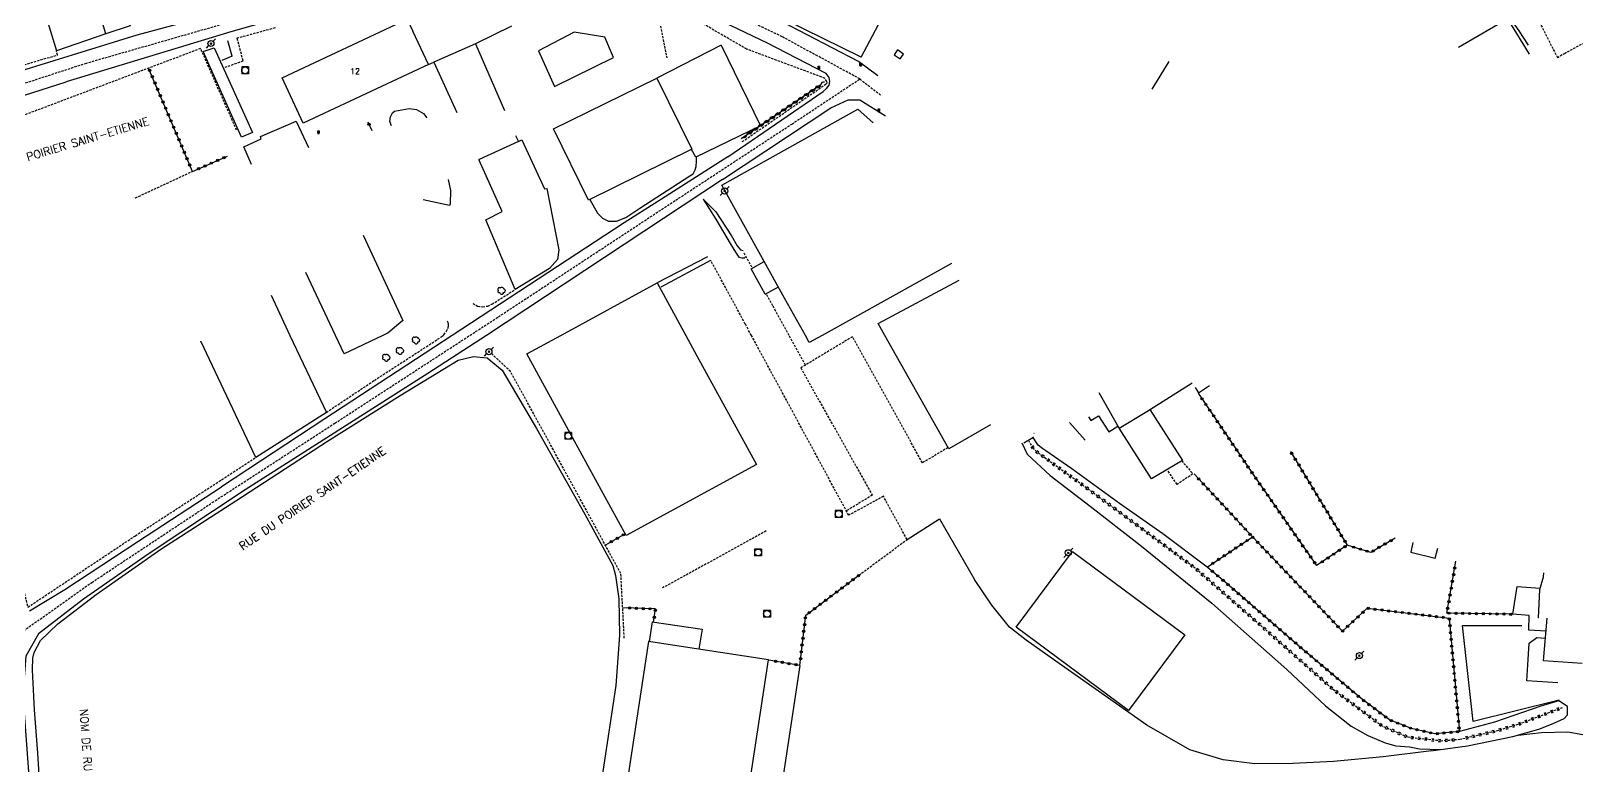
# Model space of a CAD drawing. Header units: millimetres. Extents: x 174000 to 175001, y 112000 to 113000.
# Drawn here: x 174660.6 to 175000, y 112576.8 to 112737.6 of the extents above; entities that cross this region are included whole.
import ezdxf
from ezdxf.enums import TextEntityAlignment as Align

# ---------------------------------------------------------------- set-up
doc = ezdxf.new("R2010")
doc.units = ezdxf.units.MM
doc.linetypes.add('DASHED', pattern=[0.75, 0.5, -0.25])
doc.layers.get('0').update_dxf_attribs({"linetype": 'CONTINUOUS'})
for name, color, linetype in [('W0001', 6, 'DASHED'), ('W0008', 7, 'CONTINUOUS'), ('W0017', 7, 'CONTINUOUS'), ('W0101', 7, 'CONTINUOUS'), ('W0104', 1, 'CONTINUOUS'), ('W0105', 7, 'CONTINUOUS'), ('W0112', 1, 'DASHED'), ('W0120', 7, 'CONTINUOUS'), ('W0211', 2, 'CONTINUOUS'), ('W0214', 2, 'CONTINUOUS'), ('W0220', 5, 'DASHED'), ('W0300', 7, 'CONTINUOUS'), ('W0303', 7, 'CONTINUOUS'), ('W0310', 3, 'CONTINUOUS'), ('W0322', 7, 'CONTINUOUS'), ('W0323', 7, 'CONTINUOUS'), ('W0330', 7, 'CONTINUOUS'), ('W0333', 7, 'CONTINUOUS'), ('W0401', 7, 'CONTINUOUS'), ('W0420', 7, 'CONTINUOUS'), ('W0473', 7, 'CONTINUOUS'), ('W0989', 7, 'CONTINUOUS'), ('W0991', 7, 'CONTINUOUS'), ('W1102', 7, 'CONTINUOUS')]:
    doc.layers.add(name, color=color, linetype=linetype)
doc.styles.get("Standard").update_dxf_attribs({"font": 'romans.shx', "width": 0.85})

# ---------------------------------------------------------------- blocks, each defined once
blk = doc.blocks.new('T473')
for p, q in [((-0.166667, 0.166667), (0.166667, -0.166667)), ((-0.166667, -0.166667), (0.166667, 0.166667)), ((0.500001, 0.500001), (1.000002, 1.000002)), ((-1.000002, -1.000002), (-0.500001, -0.500001))]:
    blk.add_line(p, q)
blk.add_ellipse((0, 0), major_axis=(0.471405, 0.471405), ratio=1, start_param=5.4977871438, end_param=11.780972451)
blk = doc.blocks.new('T420')
for p, q in [((0.75, 0.75), (-0.75, 0.75)), ((-0.75, 0.75), (-0.75, -0.75)), ((0.75, 0.75), (0.75, -0.75)), ((0.75, -0.75), (-0.75, -0.75))]:
    blk.add_line(p, q)
blk.add_ellipse((0, 0), major_axis=(-0.53, 0.53), ratio=1, start_param=3.926991, end_param=10.210176)
blk = doc.blocks.new('T300')
for p, q in [((-0.8, 0.51), (-0.86, 0.34)), ((-0.86, 0.34), (-0.86, 0.17)), ((-0.86, 0.17), (-0.74, 0.06)), ((-0.69, 0.63), (-0.8, 0.51)), ((-0.8, -0.06), (-0.74, 0.06)), ((-0.74, 0.06), (-0.69, 0.11)), ((-0.57, 0.69), (-0.69, 0.63)), ((-0.46, 0.69), (-0.57, 0.69)), ((-0.29, 0.63), (-0.46, 0.69)), ((-0.29, 0.63), (-0.17, 0.74)), ((-0.23, 0.57), (-0.29, 0.63)), ((-0.17, 0.74), (-0.06, 0.8)), ((-0.06, 0.8), (0.06, 0.8)), ((0.06, 0.8), (0.23, 0.74)), ((0.23, 0.74), (0.34, 0.63)), ((0.34, 0.63), (0.4, 0.51)), ((0.46, 0.46), (0.34, 0.46)), ((0.4, 0.51), (0.4, 0.46)), ((0.57, 0.4), (0.46, 0.46)), ((0.57, 0.4), (0.69, 0.29)), ((0.69, 0.29), (0.74, 0.17)), ((0.74, 0.06), (0.69, -0.17)), ((0.74, 0.17), (0.74, 0.06)), ((-0.8, -0.17), (-0.8, -0.06)), ((-0.8, -0.23), (-0.8, -0.17)), ((-0.74, -0.34), (-0.8, -0.23)), ((-0.69, -0.4), (-0.74, -0.34)), ((-0.51, -0.46), (-0.69, -0.4)), ((-0.4, -0.46), (-0.51, -0.46)), ((-0.4, -0.46), (-0.34, -0.46)), ((-0.34, -0.46), (-0.34, -0.4)), ((-0.34, -0.51), (-0.34, -0.46)), ((-0.29, -0.63), (-0.34, -0.51)), ((-0.17, -0.74), (-0.29, -0.63)), ((-0.06, -0.8), (-0.17, -0.74)), ((0.06, -0.8), (-0.06, -0.8)), ((0.17, -0.74), (0.06, -0.8)), ((0.23, -0.69), (0.17, -0.74)), ((0.29, -0.46), (0.23, -0.46)), ((0.29, -0.63), (0.23, -0.69)), ((0.46, -0.4), (0.29, -0.46)), ((0.34, -0.51), (0.29, -0.63)), ((0.34, -0.51), (0.34, -0.46)), ((0.57, -0.34), (0.46, -0.4)), ((0.63, -0.29), (0.57, -0.34)), ((0.69, -0.17), (0.63, -0.29))]:
    blk.add_line(p, q)
blk = doc.blocks.new('T401')
for p, q in [((-0.3, 0.3), (0, 0.3)), ((-0.3, -0.25), (-0.3, 0.3)), ((-0.3, 0.15), (0, 0.15)), ((-0.3, 0), (0, 0)), ((0, 0.3), (0, -0.25)), ((-0.3, -0.15), (0, -0.15)), ((-0.3, -0.25), (-0.3, -0.3)), ((-0.3, -0.3), (0, -0.3)), ((0, -0.3), (0, -0.25))]:
    blk.add_line(p, q)
blk = doc.blocks.new('t323o')
at = {"color": 0, "linetype": 'Continuous'}
for radius in [0.25, 0.15]:
    blk.add_circle((0, 0), radius, dxfattribs=at)
blk = doc.blocks.new('t310o')
at = {"color": 0, "linetype": 'Continuous'}
for centre, start, end in [((-0.5, 0.38), 216.8699, 323.1304), ((0.5, -0.37), 36.8699, 143.1303)]:
    blk.add_arc(centre, 0.625, start, end, dxfattribs=at)
blk = doc.blocks.new('t220o')
at = {"color": 0, "linetype": 'Continuous'}
for p, q in [((-0.25, 0.25), (0.25, 0.25)), ((-0.25, -0.25), (0.25, -0.25))]:
    blk.add_line(p, q, dxfattribs=at)
blk = doc.blocks.new('t322o')
at = {"color": 0, "linetype": 'Continuous'}
for radius in [0.25, 0.15]:
    blk.add_circle((0, 0), radius, dxfattribs=at)

msp = doc.modelspace()

# ---------------------------------------------------------------- linework, layer by layer
at = {"layer": 'W0001'}
for points in [[(174841.88, 112727.09), (174824.91, 112736.32), (174801.29, 112747.64), (174789.46, 112751.99), (174766.4, 112751.75), (174747.29, 112750.4), (174722, 112744.62), (174672.71, 112730.5), (174638.2, 112719.26)], [(174984.19, 112751.14), (174989.81, 112740.9), (174994.4, 112731.77)], [(174995.95, 112732.69), (175000, 112734.86)], [(174994.4, 112731.77), (174995.95, 112732.69)], [(174756.61, 112671), (174762.83, 112675.05), (174801.63, 112700.58), (174827, 112717.23), (174841.88, 112727.09)], [(174841.88, 112727.09), (174846.63, 112723.41)], [(174655.91, 112604.18), (174673.95, 112616.96), (174700.27, 112634.42), (174727.07, 112651.78), (174756.61, 112671)]]:
    msp.add_lwpolyline(points, dxfattribs=at)
at = {"layer": 'W0008'}
for points in [[(174939.51, 112782.82), (174954.39, 112770.96), (174957.27, 112768.5), (174960.61, 112765.07), (174983.3, 112740.98), (174984.62, 112739.56), (174985.96, 112737.63), (174988.02, 112734.46)], [(174845.8, 112727.77), (174841.62, 112730.93), (174824.77, 112739.65), (174811.41, 112746.12), (174800.33, 112751.28), (174791.57, 112754.18), (174784.67, 112754.83), (174771.95, 112754.33), (174752.16, 112753.16), (174748.5, 112752.88), (174738.63, 112750.87), (174727.61, 112748.25)], [(174833.83, 112724.35), (174834.6, 112725.03), (174835.17, 112725.71), (174835.31, 112726.55), (174835.19, 112727.44), (174834.5, 112728.32), (174821.65, 112734.9), (174803.99, 112743.4), (174796.3, 112746.95), (174790.72, 112748.71), (174781.97, 112750.25), (174766.48, 112749.39)], [(174727.61, 112748.25), (174715.55, 112745.25), (174683.76, 112736.65), (174654.55, 112727.6), (174644.43, 112724.32), (174636.5, 112723.14), (174627.21, 112724.75), (174623.25, 112726.01)], [(174766.48, 112749.39), (174750.12, 112748.44), (174733.61, 112745.82), (174704.31, 112737.39), (174668.35, 112726.47)], [(174649.56, 112720.45), (174668.35, 112726.47)], [(174813.04, 112710.04), (174833.83, 112724.35)], [(174811.86, 112705.11), (174835.52, 112720.76)], [(174835.52, 112720.76), (174839.33, 112722.56), (174841.91, 112722.52), (174847.46, 112719.04)], [(174813.04, 112710.04), (174797.69, 112700.3), (174790.33, 112695.61)], [(174811.86, 112705.11), (174760.22, 112671)], [(174790.33, 112695.61), (174752.72, 112671)], [(174760.22, 112671), (174747.4, 112662.66), (174707.49, 112637.18), (174686.28, 112623.17)], [(174752.72, 112671), (174724.92, 112652.75), (174702.33, 112637.86)], [(174668.05, 112615.37), (174684, 112625.93), (174702.33, 112637.86)], [(174686.28, 112623.17), (174672.15, 112613.3), (174662.25, 112605.69), (174659.54, 112600.8), (174658.86, 112592.37), (174660.16, 112574.56), (174662.27, 112539.12), (174663.59, 112504.25), (174663.59, 112481.91), (174662, 112465.92), (174658.39, 112447.66), (174650.41, 112413.46), (174638.63, 112362.74), (174629, 112320.61), (174620.11, 112281.29), (174611.35, 112244.15), (174604.84, 112216.65), (174600.7, 112192.68), (174597.54, 112171)], [(174660.34, 112610.76), (174668.05, 112615.37)]]:
    msp.add_lwpolyline(points, dxfattribs=at)
at = {"layer": 'W0017'}
msp.add_lwpolyline([(174887.75, 112651.92), (174891.17, 112648.05)], dxfattribs=at)
at = {"layer": 'W0101'}
for points in [[(174842.19, 112731.87), (174847.76, 112742.4), (174831.45, 112750.45), (174825.42, 112740.09)], [(174677.03, 112736.96), (174674.13, 112746.35), (174663.29, 112742.77), (174666.19, 112733.28)], [(174747.54, 112730.25), (174720.17, 112717.42), (174715.53, 112727.37), (174742.91, 112740.16), (174744.12, 112737.58)], [(174842.19, 112731.87), (174825.42, 112740.09)], [(174677.03, 112736.96), (174666.19, 112733.28)], [(174765.73, 112738.63), (174757.8, 112734.79)], [(174757.8, 112734.79), (174748.69, 112730.77)], [(174747.54, 112730.25), (174748.69, 112730.77)], [(174898.55, 112650.68), (174894.22, 112658.46)], [(174904.65, 112654.35), (174914.58, 112660.58)], [(174915.19, 112659.62), (174915.92, 112658.41), (174918.35, 112660.06)], [(174898.55, 112650.68), (174904.65, 112654.35)], [(174990.38, 112609.21), (174990.31, 112609.21), (174990.56, 112615.4), (174991.39, 112618.15), (174991.47, 112619.06)], [(174999.79, 112599.22), (174991.36, 112599.82), (174992.18, 112609.15)]]:
    msp.add_lwpolyline(points, dxfattribs=at)
at = {"layer": 'W0104'}
for points in [[(174685.67, 112740.95), (174682.01, 112739.55), (174682.34, 112738.73), (174677.03, 112736.96)], [(174988.34, 112732.52), (174983.59, 112740.23), (174972.78, 112733.96)], [(174757.8, 112734.79), (174764.15, 112720.2)], [(174811.59, 112734.49), (174797.48, 112727.29)], [(174811.59, 112734.49), (174820.18, 112716.87), (174806.01, 112709.96)], [(174748.69, 112730.77), (174753.79, 112719.73)], [(174909.48, 112730.93), (174905.7, 112724.85)], [(174825.44, 112679.14), (174811.7, 112703.86), (174841.47, 112720.48), (174844.78, 112717.53)], [(174708.85, 112708.4), (174707.16, 112712.26), (174710.97, 112714), (174710.79, 112714.48), (174716.41, 112716.94), (174718.64, 112717.83), (174721.3, 112712.09)], [(174766.61, 112714.71), (174767.21, 112713.39), (174758.63, 112709.49)], [(174767.21, 112713.39), (174767.98, 112713.76), (174772.89, 112703.02)], [(174760.08, 112696.27), (174763.67, 112698.09), (174758.59, 112709.47)], [(174806.01, 112709.96), (174805.09, 112711.67)], [(174773.42, 112703.15), (174776.03, 112689.72), (174775.76, 112687.59), (174773.99, 112685.61), (174766.52, 112681.04), (174760.08, 112696.27)], [(174772.89, 112703.02), (174773.42, 112703.15)], [(174733.26, 112692.93), (174741.91, 112674.23), (174738.72, 112671.54), (174737.59, 112671)], [(174821.18, 112680.03), (174818.08, 112685.55), (174820.99, 112687.16)], [(174861.9, 112686.73), (174833.62, 112671)], [(174727.19, 112671), (174720.72, 112684.73)], [(174776.5, 112671), (174797.57, 112682.49)], [(174797.57, 112682.49), (174803.84, 112671)], [(174847.36, 112671), (174845.92, 112673.57), (174863.59, 112683.09)], [(174713.12, 112679.77), (174717.27, 112671)], [(174821.18, 112680.03), (174824.07, 112681.61)], [(174829.96, 112671), (174825.44, 112679.14)], [(174717.27, 112671), (174725.23, 112654.16), (174709.77, 112644.27), (174697.77, 112669.74)], [(174737.59, 112671), (174729.09, 112666.96), (174727.19, 112671)], [(174779.04, 112648.67), (174769.07, 112666.95), (174776.5, 112671)], [(174803.84, 112671), (174806.27, 112666.55)], [(174833.62, 112671), (174830.83, 112669.44), (174829.96, 112671)], [(174870.46, 112651.46), (174861.31, 112646.2), (174847.36, 112671)], [(174806.27, 112666.55), (174819.25, 112642.75), (174790.76, 112627.21), (174779.04, 112648.67)], [(174891.86, 112653.21), (174892.36, 112652.35), (174894.07, 112653.37), (174896.33, 112649.91), (174898.32, 112651.1)], [(174905.3, 112654.75), (174912.41, 112643.66), (174905.67, 112639.6), (174898.55, 112650.68)], [(174962.81, 112625.71), (174962.35, 112623.57), (174967.7, 112622.28), (174968.28, 112624.44)], [(174991.93, 112606.28), (174988.16, 112606.51), (174988.27, 112609.68), (174984.69, 112610), (174985.58, 112616.07), (174990.66, 112615.73)], [(174796.47, 112608.33), (174795.79, 112604.02)], [(174796.47, 112608.33), (174807.37, 112606.72), (174806.67, 112602.36)], [(174994.52, 112594.95), (174987.75, 112595.4), (174988.04, 112600.09), (174988.27, 112603.65), (174989.89, 112604.93), (174991.79, 112604.74)]]:
    msp.add_lwpolyline(points, dxfattribs=at)
for points in [[(174700.67, 112733.92), (174709.05, 112715.39), (174706.67, 112714.37), (174698.31, 112733.08)], [(174805.17, 112711.71), (174782.58, 112700.57), (174774.9, 112716.15), (174797.48, 112727.29), (174805.17, 112711.71)], [(174888.38, 112623.73), (174912.95, 112605.49), (174900.64, 112588.9), (174876.06, 112607.14)], [(174795.66, 112604.04), (174784.99, 112534.13), (174811.27, 112530.13), (174821.94, 112600.03)]]:
    msp.add_lwpolyline(points, close=True, dxfattribs=at)
at = {"layer": 'W0105'}
for points in [[(174704.6, 112732.07), (174703.7, 112735.42)], [(174704.6, 112732.07), (174702.39, 112731.1)]]:
    msp.add_lwpolyline(points, dxfattribs=at)
at = {"layer": 'W0112'}
for points in [[(174816.17, 112713.38), (174834.45, 112725.96), (174834.73, 112726.22), (174834.68, 112726.57), (174834.27, 112727.17), (174833.56, 112727.5), (174817.12, 112733.62), (174804.8, 112740.77), (174797.8, 112740.88), (174797.81, 112740.88), (174799.66, 112731.73)], [(174714.02, 112738.27), (174705.68, 112735.98)], [(174697.71, 112733.75), (174643.38, 112713.23), (174642.21, 112711.67), (174640.09, 112705.95), (174638.8, 112699.63), (174638.81, 112693.85), (174638.82, 112693.86), (174644.73, 112671)], [(174657.71, 112729.8), (174666.44, 112732.33), (174666.21, 112733.13)], [(174705.6, 112715.9), (174697.71, 112733.75)], [(174705.68, 112735.98), (174706.98, 112730.98), (174703.03, 112729.58)], [(174683.56, 112700.92), (174683.49, 112701.09), (174695.93, 112706.88)], [(174816.5, 112689.09), (174818.37, 112685.71)], [(174816.82, 112673.48), (174809.28, 112687.43)], [(174757.27, 112678), (174758.26, 112677.42), (174759.4, 112677.26), (174760.52, 112677.42), (174761.43, 112677.82), (174766.52, 112681.04)], [(174822.87, 112677.45), (174821.38, 112680.15)], [(174826.42, 112671), (174822.87, 112677.45)], [(174750.76, 112671), (174750.91, 112671.13), (174751.48, 112671.93), (174751.75, 112672.52), (174751.91, 112673.01), (174751.93, 112673.48), (174751.85, 112673.85), (174751.72, 112674.14)], [(174818.16, 112671), (174816.82, 112673.48)], [(174644.73, 112671), (174647.14, 112661.68), (174655.03, 112631.27), (174659.95, 112611.53), (174683.46, 112627.17), (174709.77, 112644.27)], [(174735.72, 112661.16), (174750.35, 112670.65), (174750.76, 112671)], [(174839.44, 112631.66), (174818.16, 112671)], [(174830, 112664.51), (174826.42, 112671)], [(174861.17, 112646.46), (174855.56, 112643.1), (174840.27, 112670.7), (174828.95, 112663.88), (174844.6, 112636.06), (174838.94, 112632.58)], [(174774.87, 112645.93), (174765.51, 112663.07), (174761.18, 112667.17)], [(174725.23, 112654.16), (174735.72, 112661.16)], [(174790.37, 112604.78), (174789.62, 112618.91), (174774.87, 112645.93)], [(174912.26, 112643.57), (174914.7, 112640.71), (174911.26, 112638.39), (174909.05, 112641.64)], [(174841.67, 112618.53), (174852.2, 112626.34), (174847.04, 112635.79), (174839.44, 112631.66)], [(174821.4, 112628.21), (174800.39, 112616.66), (174798.7, 112615.76)]]:
    msp.add_lwpolyline(points, dxfattribs=at)
at = {"layer": 'W0120'}
msp.add_lwpolyline([(174879.68, 112648.56), (174877.71, 112647.44)], dxfattribs=at)
at = {"layer": 'W0211'}
for points in [[(174807.61, 112700.79), (174810.41, 112696.45), (174813.52, 112691.13), (174814.66, 112689.17), (174815.44, 112688.13), (174816.09, 112687.94), (174816.55, 112687.98), (174816.77, 112688.12)], [(174798.4, 112681.6), (174809.28, 112687.43)], [(174917.82, 112620.32), (174908.13, 112627.59), (174898.69, 112634.19), (174888.26, 112641.77), (174882.55, 112645.73), (174881.88, 112646.15), (174880.89, 112647), (174880.27, 112647.88), (174879.67, 112648.77)], [(174877.27, 112647.49), (174878.46, 112644.98), (174883.48, 112640.33), (174892.22, 112633.62), (174903.1, 112625.16), (174918.87, 112612.39), (174935.24, 112597.92), (174943.67, 112589.98), (174949.34, 112585.54), (174952.94, 112583.43), (174956.76, 112581.83), (174959.05, 112581.17), (174962.06, 112581), (174964.27, 112580.57), (174968.83, 112580.38)], [(174665.39, 112498.73), (174665.15, 112515.73), (174664.48, 112534.66), (174663.71, 112552.28), (174662.93, 112566.53), (174662.12, 112579.63), (174661.37, 112589.1), (174661.11, 112594.9), (174660.96, 112597.83), (174661.06, 112600.35)], [(174995.88, 112587.2), (174996.63, 112587.96), (174996.64, 112589.83), (174994.69, 112591.02), (174990.76, 112589.86), (174984.92, 112587.87), (174980.69, 112586.41), (174972.98, 112584.32)], [(174966.7, 112580.08), (174974.76, 112581.2), (174984.67, 112583.23), (174990.32, 112584.85), (174993.47, 112586.11), (174995.88, 112587.2)]]:
    msp.add_lwpolyline(points, dxfattribs=at)
at = {"layer": 'W0214'}
for points in [[(174807.61, 112700.79), (174810.4, 112698.03), (174813.85, 112692.79), (174815.06, 112690.56), (174815.79, 112689.68), (174816.39, 112689.53)], [(174808.56, 112688.15), (174797.57, 112682.49)]]:
    msp.add_lwpolyline(points, dxfattribs=at)
at = {"layer": 'W0220'}
for points in [[(174973.11, 112582.58), (174968.99, 112582.26), (174961.75, 112583.07), (174956.09, 112585.52), (174945.55, 112593.37), (174929.83, 112607.27), (174915.21, 112620.04), (174903.55, 112628.66), (174890.62, 112638.21), (174882.41, 112644.14), (174880.55, 112645.51), (174879.83, 112646.31), (174878.91, 112647.83)], [(174995.46, 112589.54), (174985.79, 112585.86), (174981.52, 112584.54), (174973.11, 112582.58)]]:
    msp.add_lwpolyline(points, dxfattribs=at)
at = {"layer": 'W0303'}
msp.add_lwpolyline([(174994.83, 112591.16), (174975.96, 112586.52), (174973.69, 112607.52), (174986.6, 112607.52)], dxfattribs=at)
at = {"layer": 'W0310'}
msp.add_lwpolyline([(174833.32, 112725.81), (174815.93, 112714.02)], dxfattribs=at)
at = {"layer": 'W0322'}
msp.add_lwpolyline([(174972.98, 112584.32), (174967.62, 112583.84), (174962.5, 112584.99), (174957.67, 112586.88), (174951.47, 112591.54), (174938.26, 112602.73), (174921.67, 112617.07), (174917.82, 112620.32)], dxfattribs=at)
at = {"layer": 'W0323'}
for points in [[(174695.93, 112706.88), (174686.36, 112729.46)], [(174734.26, 112717.71), (174735.18, 112715.83)], [(174739.48, 112716.82), (174739.08, 112717.77)], [(174695.93, 112706.88), (174703.64, 112710.21)], [(174915.86, 112658.37), (174928.02, 112640.37), (174941.75, 112620.63)], [(174880.01, 112649.54), (174879.96, 112649.5)], [(174936.08, 112645.59), (174948.45, 112625.12), (174941.75, 112620.63)], [(174914.96, 112640.71), (174927.75, 112626.9)], [(174790.55, 112627.59), (174786.23, 112625.13)], [(174917.82, 112620.32), (174927.75, 112626.9), (174947.41, 112606.28), (174952.81, 112611.29), (174970.76, 112609.14), (174972.98, 112584.32)], [(174958.9, 112626.62), (174953.58, 112623.53), (174948.45, 112625.12)], [(174984.69, 112610), (174970.25, 112610.23), (174972.2, 112621.61)], [(174828.73, 112598.79), (174830.05, 112609.76), (174841.67, 112618.53)], [(174796.77, 112608.29), (174797.19, 112611.15), (174790.02, 112611.39)], [(174828.73, 112598.79), (174821.98, 112599.97)]]:
    msp.add_lwpolyline(points, dxfattribs=at)
at = {"layer": 'W0330'}
for points in [[(174666.48, 112607.89), (174674.89, 112614.31), (174689.06, 112624.26), (174705.42, 112634.81), (174725.46, 112647.87), (174741.35, 112657.83), (174749.37, 112662.73), (174754.06, 112665.56), (174757.42, 112666.38), (174760.42, 112666.07), (174763.64, 112663.38), (174771.17, 112650.59), (174774.09, 112645.42)], [(174774.09, 112645.42), (174781.77, 112631.85), (174787.86, 112620.66), (174788.44, 112618.46), (174789.21, 112613.37), (174789.36, 112605.38), (174788.54, 112594.39), (174784.7, 112569.35), (174780.2, 112540.26), (174776.52, 112514.2)], [(174852.2, 112626.34), (174859.3, 112630.83), (174866.98, 112617.62)], [(174966.85, 112580.1), (174956.34, 112578.8), (174945.43, 112577.78), (174936.55, 112577.36), (174928.28, 112577.26), (174921.33, 112578.15), (174914.03, 112580.34), (174904.61, 112585.74), (174884.77, 112599.69), (174878.26, 112604.3), (174874.63, 112607.17), (174870.74, 112611.99), (174866.98, 112617.62)], [(174661.06, 112600.35), (174661.3, 112601.6), (174662.73, 112604.23), (174666.48, 112607.89)], [(174828.73, 112598.79), (174823.71, 112565.46), (174814.32, 112507.73), (174814.22, 112507.11)], [(174985.84, 112583.52), (174990.93, 112584.1), (174996.71, 112584.27), (175000, 112583.67), (175000, 112583.67)]]:
    msp.add_lwpolyline(points, dxfattribs=at)
at = {"layer": 'W0333'}
msp.add_lwpolyline([(174786.13, 112736.21), (174779.41, 112737.34), (174771.63, 112733.23), (174775.12, 112725.45), (174788.01, 112731.8)], close=True, dxfattribs=at)
for points in [[(174739.08, 112717.77), (174739.25, 112718.78), (174739.52, 112719.38), (174739.69, 112719.7), (174740.09, 112720.04), (174743.3, 112720.63), (174744.95, 112720.38), (174746.5, 112719.52), (174747.17, 112718.58)], [(174782.84, 112700.7), (174784.51, 112697.74), (174785.63, 112696.62), (174786.93, 112695.95), (174788.64, 112695.96), (174790.68, 112696.79), (174793.78, 112698.79), (174804.7, 112705.89), (174805.42, 112706.35), (174805.87, 112707.19), (174806.1, 112707.94), (174806.17, 112709.1), (174806.16, 112709.88)], [(174751.89, 112705.09), (174752.4, 112702.66), (174752.3, 112699.8), (174752.14, 112699.42)], [(174752.14, 112699.42), (174746.4, 112700.68)]]:
    msp.add_lwpolyline(points, dxfattribs=at)
at = {"layer": 'W0420'}
msp.add_lwpolyline([(174851.43, 112732.5), (174850.09, 112733.43), (174849.36, 112732.4), (174850.7, 112731.46)], close=True, dxfattribs=at)
at = {"layer": 'W1102'}
msp.add_lwpolyline([(174747.54, 112730.25), (174744.12, 112737.58)], dxfattribs=at)

# ---------------------------------------------------------------- block references
at = {"layer": 'W0220'}
for p, rotation in [((174879.69, 112646.54), 121.2301433582628), ((174880.67, 112645.42), 143.496172980756), ((174881.88, 112644.53), 143.496172980756), ((174883.09, 112643.65), 144.1478170683322), ((174884.3, 112642.77), 144.1478170683322), ((174885.52, 112641.89), 144.1478170683322), ((174886.74, 112641.01), 144.1478170683322), ((174887.95, 112640.13), 144.1478170683322), ((174889.17, 112639.25), 144.1478170683322), ((174890.38, 112638.38), 144.1478170683322), ((174891.59, 112637.49), 143.5728981517135), ((174892.8, 112636.6), 143.5728981517135), ((174894.01, 112635.71), 143.5728981517135), ((174895.21, 112634.82), 143.5728981517135), ((174896.42, 112633.93), 143.5728981517135), ((174897.63, 112633.03), 143.5728981517135), ((174898.83, 112632.14), 143.5728981517135), ((174900.04, 112631.25), 143.5728981517135), ((174901.25, 112630.36), 143.5728981517135), ((174902.45, 112629.47), 143.5728981517135), ((174903.66, 112628.58), 143.5115736345135), ((174904.87, 112627.69), 143.5115736345135), ((174906.07, 112626.8), 143.5115736345135), ((174907.28, 112625.9), 143.5115736345135), ((174908.49, 112625.01), 143.5115736345135), ((174909.69, 112624.12), 143.5115736345135), ((174910.9, 112623.23), 143.5115736345135), ((174912.1, 112622.34), 143.5115736345135), ((174913.31, 112621.44), 143.5115736345135), ((174914.52, 112620.55), 143.5115736345135), ((174915.69, 112619.62), 138.8671218380755), ((174916.82, 112618.63), 138.8671218380755), ((174917.95, 112617.65), 138.8671218380755), ((174919.08, 112616.66), 138.8671218380755), ((174920.21, 112615.67), 138.8671218380755), ((174921.34, 112614.69), 138.8671218380755), ((174922.47, 112613.7), 138.8671218380755), ((174923.6, 112612.71), 138.8671218380755), ((174924.73, 112611.73), 138.8671218380755), ((174925.86, 112610.74), 138.8671218380755), ((174926.99, 112609.75), 138.8671218380755), ((174928.12, 112608.77), 138.8671218380755), ((174929.25, 112607.78), 138.8671218380755), ((174930.37, 112606.79), 138.5086447754291), ((174931.5, 112605.8), 138.5086447754291), ((174932.62, 112604.8), 138.5086447754291), ((174933.74, 112603.81), 138.5086447754291), ((174934.87, 112602.82), 138.5086447754291), ((174935.99, 112601.82), 138.5086447754291), ((174937.11, 112600.83), 138.5086447754291), ((174938.24, 112599.83), 138.5086447754291), ((174939.36, 112598.84), 138.5086447754291), ((174940.49, 112597.85), 138.5086447754291), ((174941.61, 112596.85), 138.5086447754291), ((174942.73, 112595.86), 138.5086447754291), ((174943.86, 112594.87), 138.5086447754291), ((174944.98, 112593.87), 138.5086447754291), ((174946.14, 112592.93), 143.3297414462297), ((174947.35, 112592.03), 143.3297414462297), ((174948.55, 112591.13), 143.3297414462297), ((174949.75, 112590.24), 143.3297414462297), ((174950.96, 112589.34), 143.3297414462297), ((174952.16, 112588.45), 143.3297414462297), ((174953.36, 112587.55), 143.3297414462297), ((174988.96, 112587.06), 200.8502692830495), ((174990.37, 112587.6), 200.8502692830495), ((174991.77, 112588.13), 200.8502692830495), ((174993.17, 112588.67), 200.8502692830495), ((174994.57, 112589.2), 200.8502692830495), ((174954.56, 112586.66), 143.3297414462297), ((174955.77, 112585.76), 143.3297414462297), ((174957.1, 112585.08), 156.5843718191678), ((174958.47, 112584.49), 156.5843718191678), ((174959.85, 112583.89), 156.5843718191678), ((174977.49, 112583.6), 193.1109784824537), ((174978.95, 112583.94), 193.1109784824537), ((174980.41, 112584.28), 193.1109784824537), ((174981.87, 112584.65), 197.109325956283), ((174983.3, 112585.09), 197.109325956283), ((174984.74, 112585.53), 197.109325956283), ((174986.16, 112586), 200.8502692830495), ((174987.56, 112586.53), 200.8502692830495), ((174961.23, 112583.29), 156.5843718191678), ((174962.67, 112582.96), 173.6025038115019), ((174964.16, 112582.8), 173.6025038115019), ((174965.66, 112582.63), 173.6025038115019), ((174967.15, 112582.46), 173.6025038115019), ((174968.64, 112582.3), 173.6025038115019), ((174970.13, 112582.35), 184.5434827589857), ((174971.63, 112582.46), 184.5434827589857), ((174974.57, 112582.92), 193.1109784824537), ((174976.03, 112583.26), 193.1109784824537)]:
    msp.add_blockref('t220o', p, dxfattribs=dict(at, rotation=rotation))
at = {"layer": 'W0300'}
for p in [(174763.58, 112680.74), (174744.86, 112669.89), (174738.37, 112666.09), (174741.36, 112667.58)]:
    msp.add_blockref('T300', p, dxfattribs=at)
at = {"layer": 'W0310', "rotation": 214.1228514491189}
for p in [(174833.32, 112725.8), (174828.35, 112722.44), (174829.59, 112723.28), (174830.83, 112724.12), (174832.08, 112724.96), (174823.38, 112719.07), (174824.63, 112719.91), (174825.87, 112720.76), (174827.11, 112721.6), (174818.42, 112715.71), (174819.66, 112716.55), (174820.9, 112717.39), (174822.14, 112718.23), (174817.17, 112714.87)]:
    msp.add_blockref('t310o', p, dxfattribs=at)
at = {"layer": 'W0322'}
for p, rotation in [((174918.96, 112619.36), 139.8496983698213), ((174920.11, 112618.39), 139.8496983698213), ((174921.26, 112617.42), 139.8496983698213), ((174922.4, 112616.45), 139.1584027859722), ((174923.53, 112615.46), 139.1584027859722), ((174924.67, 112614.48), 139.1584027859722), ((174925.8, 112613.5), 139.1584027859722), ((174926.94, 112612.52), 139.1584027859722), ((174928.07, 112611.54), 139.1584027859722), ((174929.21, 112610.56), 139.1584027859722), ((174930.34, 112609.58), 139.1584027859722), ((174931.47, 112608.6), 139.1584027859722), ((174932.61, 112607.62), 139.1584027859722), ((174933.74, 112606.64), 139.1584027859722), ((174934.88, 112605.65), 139.1584027859722), ((174936.01, 112604.67), 139.1584027859722), ((174937.15, 112603.69), 139.1584027859722), ((174938.28, 112602.71), 139.736618407186), ((174939.43, 112601.74), 139.736618407186), ((174940.57, 112600.77), 139.736618407186), ((174941.72, 112599.8), 139.736618407186), ((174942.86, 112598.83), 139.736618407186), ((174944.01, 112597.87), 139.736618407186), ((174945.15, 112596.9), 139.736618407186), ((174946.3, 112595.93), 139.736618407186), ((174947.44, 112594.96), 139.736618407186), ((174948.59, 112593.99), 139.736618407186), ((174949.73, 112593.02), 139.736618407186), ((174950.87, 112592.05), 139.736618407186), ((174952.05, 112591.11), 143.0459286100059), ((174953.24, 112590.21), 143.0459286100059), ((174954.44, 112589.31), 143.0459286100059), ((174955.64, 112588.41), 143.0459286100059), ((174956.84, 112587.5), 143.0459286100059), ((174958.1, 112586.71), 158.6208852951047), ((174959.5, 112586.16), 158.6208852951047), ((174960.89, 112585.62), 158.6208852951047), ((174962.29, 112585.07), 158.6208852951047), ((174963.74, 112584.71), 167.3454840366781), ((174965.21, 112584.38), 167.3454840366781), ((174966.67, 112584.05), 167.3454840366781), ((174968.14, 112583.89), 185.1809353013881), ((174969.64, 112584.02), 185.1809353013881), ((174971.13, 112584.16), 185.1809353013881), ((174972.63, 112584.29), 185.1809353013881)]:
    msp.add_blockref('t322o', p, dxfattribs=dict(at, rotation=rotation))
at = {"layer": 'W0323'}
for p, rotation in [((174686.57, 112728.98), 112.9611479139226), ((174687.15, 112727.6), 112.9611479139226), ((174687.74, 112726.22), 112.9611479139226), ((174688.32, 112724.84), 112.9611479139226), ((174688.91, 112723.46), 112.9611479139226), ((174689.49, 112722.08), 112.9611479139226), ((174690.08, 112720.7), 112.9611479139226), ((174690.66, 112719.31), 112.9611479139226), ((174691.25, 112717.93), 112.9611479139226), ((174691.83, 112716.55), 112.9611479139226), ((174734.52, 112717.18), 296.0113958396156), ((174692.42, 112715.17), 112.9611479139226), ((174693.01, 112713.79), 112.9611479139226), ((174693.59, 112712.41), 112.9611479139226), ((174694.18, 112711.03), 112.9611479139226), ((174694.76, 112709.65), 112.9611479139226), ((174701.44, 112709.26), 23.3285126934944), ((174702.82, 112709.85), 23.3285126934944), ((174695.35, 112708.27), 112.9611479139226), ((174697.31, 112707.48), 23.3285126934944), ((174698.69, 112708.07), 23.3285126934944), ((174700.06, 112708.67), 23.3285126934944), ((174916.7, 112657.12), 304.0522588967165), ((174917.54, 112655.88), 304.0522588967165), ((174918.38, 112654.64), 304.0522588967165), ((174919.22, 112653.4), 304.0522588967165), ((174920.06, 112652.15), 304.0522588967165), ((174920.9, 112650.91), 304.0522588967165), ((174921.74, 112649.67), 304.0522588967165), ((174922.58, 112648.42), 304.0522588967165), ((174923.42, 112647.18), 304.0522588967165), ((174924.26, 112645.94), 304.0522588967165), ((174925.1, 112644.7), 304.0522588967165), ((174936.33, 112645.18), 301.1444729170131), ((174925.94, 112643.45), 304.0522588967165), ((174926.78, 112642.21), 304.0522588967165), ((174937.1, 112643.89), 301.1444729170131), ((174937.88, 112642.61), 301.1444729170131), ((174938.66, 112641.32), 301.1444729170131), ((174915.98, 112639.6), 312.8232955224386), ((174917, 112638.5), 312.8232955224386), ((174927.62, 112640.97), 304.0522588967165), ((174928.47, 112639.73), 304.8187070630282), ((174929.32, 112638.5), 304.8187070630282), ((174939.43, 112640.04), 301.1444729170131), ((174940.21, 112638.76), 301.1444729170131), ((174918.02, 112637.4), 312.8232955224386), ((174919.04, 112636.3), 312.8232955224386), ((174920.06, 112635.2), 312.8232955224386), ((174930.18, 112637.27), 304.8187070630282), ((174931.03, 112636.04), 304.8187070630282), ((174931.89, 112634.81), 304.8187070630282), ((174940.98, 112637.47), 301.1444729170131), ((174941.76, 112636.19), 301.1444729170131), ((174942.53, 112634.9), 301.1444729170131), ((174921.08, 112634.1), 312.8232955224386), ((174922.1, 112633), 312.8232955224386), ((174923.12, 112631.9), 312.8232955224386), ((174932.75, 112633.57), 304.8187070630282), ((174933.6, 112632.34), 304.8187070630282), ((174934.46, 112631.11), 304.8187070630282), ((174943.31, 112633.62), 301.1444729170131), ((174944.09, 112632.34), 301.1444729170131), ((174944.86, 112631.05), 301.1444729170131), ((174924.14, 112630.8), 312.8232955224386), ((174925.16, 112629.7), 312.8232955224386), ((174926.18, 112628.6), 312.8232955224386), ((174927.2, 112627.5), 312.8232955224386), ((174935.32, 112629.88), 304.8187070630282), ((174936.17, 112628.65), 304.8187070630282), ((174945.64, 112629.77), 301.1444729170131), ((174946.41, 112628.49), 301.1444729170131), ((174787.53, 112625.87), 209.6090078861014), ((174788.84, 112626.61), 209.6090078861014), ((174790.14, 112627.36), 209.6090078861014), ((174924.07, 112624.46), 33.50202516510476), ((174925.32, 112625.29), 33.50202516510476), ((174926.57, 112626.12), 33.50202516510476), ((174927.81, 112626.84), 313.6344474248195), ((174928.85, 112625.75), 313.6344474248195), ((174929.88, 112624.67), 313.6344474248195), ((174937.03, 112627.42), 304.8187070630282), ((174937.89, 112626.19), 304.8187070630282), ((174938.74, 112624.95), 304.8187070630282), ((174947.19, 112627.2), 301.1444729170131), ((174947.97, 112625.92), 301.1444729170131), ((174947.98, 112624.8), 213.8142334797245), ((174949.88, 112624.67), 162.8604127714312), ((174951.32, 112624.23), 162.8604127714312), ((174955.42, 112624.6), 210.0974484756805), ((174956.72, 112625.35), 210.0974484756805), ((174958.02, 112626.1), 210.0974484756805), ((174919.07, 112621.15), 33.50202516510476), ((174920.32, 112621.98), 33.50202516510476), ((174921.57, 112622.81), 33.50202516510476), ((174922.82, 112623.63), 33.50202516510476), ((174930.92, 112623.58), 313.6344474248195), ((174931.95, 112622.5), 313.6344474248195), ((174932.99, 112621.41), 313.6344474248195), ((174939.6, 112623.72), 304.8187070630282), ((174940.46, 112622.49), 304.8187070630282), ((174941.31, 112621.26), 304.8187070630282), ((174943, 112621.46), 213.8142334797245), ((174944.24, 112622.3), 213.8142334797245), ((174945.49, 112623.13), 213.8142334797245), ((174946.74, 112623.97), 213.8142334797245), ((174952.75, 112623.79), 162.8604127714312), ((174954.13, 112623.85), 210.0974484756805), ((174840.38, 112617.56), 37.03761287226424), ((174841.58, 112618.46), 37.03761287226424), ((174934.02, 112620.33), 313.6344474248195), ((174935.06, 112619.24), 313.6344474248195), ((174936.09, 112618.15), 313.6344474248195), ((174971.7, 112618.65), 80.27409882708308), ((174971.95, 112620.13), 80.27409882708308), ((174835.59, 112613.95), 37.03761287226424), ((174836.79, 112614.85), 37.03761287226424), ((174837.99, 112615.75), 37.03761287226424), ((174839.19, 112616.66), 37.03761287226424), ((174937.13, 112617.07), 313.6344474248195), ((174938.16, 112615.98), 313.6344474248195), ((174939.2, 112614.9), 313.6344474248195), ((174970.94, 112614.22), 80.27409882708308), ((174971.19, 112615.7), 80.27409882708308), ((174971.44, 112617.18), 80.27409882708308), ((174791.52, 112611.34), 178.0660928275273), ((174793.02, 112611.29), 178.0660928275273), ((174794.52, 112611.24), 178.0660928275273), ((174796.02, 112611.18), 178.0660928275273), ((174797.14, 112610.82), 81.79127184660454), ((174832, 112611.24), 37.03761287226424), ((174833.2, 112612.14), 37.03761287226424), ((174834.4, 112613.04), 37.03761287226424), ((174940.23, 112613.81), 313.6344474248195), ((174941.27, 112612.73), 313.6344474248195), ((174942.3, 112611.64), 313.6344474248195), ((174943.34, 112610.55), 313.6344474248195), ((174953.05, 112611.26), 353.1949894116232), ((174954.54, 112611.08), 353.1949894116232), ((174956.03, 112610.9), 353.1949894116232), ((174957.52, 112610.72), 353.1949894116232), ((174959.01, 112610.55), 353.1949894116232), ((174970.43, 112611.26), 80.27409882708308), ((174970.68, 112612.74), 80.27409882708308), ((174796.93, 112609.33), 81.79127184660454), ((174829.8, 112607.72), 83.12572944446674), ((174829.98, 112609.21), 83.12572944446674), ((174830.8, 112610.33), 37.03761287226424), ((174944.37, 112609.47), 313.6344474248195), ((174945.41, 112608.38), 313.6344474248195), ((174946.44, 112607.3), 313.6344474248195), ((174948.58, 112607.37), 42.79253692486034), ((174949.68, 112608.39), 42.79253692486034), ((174950.79, 112609.41), 42.79253692486034), ((174951.89, 112610.43), 42.79253692486034), ((174960.5, 112610.37), 353.1949894116232), ((174961.99, 112610.19), 353.1949894116232), ((174963.47, 112610.01), 353.1949894116232), ((174964.96, 112609.83), 353.1949894116232), ((174966.45, 112609.66), 353.1949894116232), ((174967.94, 112609.48), 353.1949894116232), ((174969.43, 112609.3), 353.1949894116232), ((174970.71, 112610.23), 179.059312759924), ((174970.78, 112608.98), 275.0978298629279), ((174970.91, 112607.49), 275.0978298629279), ((174972.21, 112610.2), 179.059312759924), ((174973.71, 112610.18), 179.059312759924), ((174975.21, 112610.15), 179.059312759924), ((174976.71, 112610.13), 179.059312759924), ((174978.21, 112610.1), 179.059312759924), ((174979.71, 112610.08), 179.059312759924), ((174981.21, 112610.05), 179.059312759924), ((174982.71, 112610.03), 179.059312759924), ((174984.21, 112610), 179.059312759924), ((174829.44, 112604.74), 83.12572944446674), ((174829.62, 112606.23), 83.12572944446674), ((174947.48, 112606.35), 42.79253692486034), ((174971.04, 112605.99), 275.0978298629279), ((174971.18, 112604.5), 275.0978298629279), ((174829.09, 112601.77), 83.12572944446674), ((174829.26, 112603.26), 83.12572944446674), ((174971.31, 112603.01), 275.0978298629279), ((174971.44, 112601.51), 275.0978298629279), ((174823.45, 112599.71), 170.0496622957434), ((174824.93, 112599.45), 170.0496622957434), ((174826.41, 112599.19), 170.0496622957434), ((174827.89, 112598.94), 170.0496622957434), ((174828.91, 112600.28), 83.12572944446674), ((174971.58, 112600.02), 275.0978298629279), ((174971.71, 112598.52), 275.0978298629279), ((174971.84, 112597.03), 275.0978298629279), ((174971.98, 112595.54), 275.0978298629279), ((174972.11, 112594.04), 275.0978298629279), ((174972.24, 112592.55), 275.0978298629279), ((174972.38, 112591.05), 275.0978298629279), ((174972.51, 112589.56), 275.0978298629279), ((174972.64, 112588.07), 275.0978298629279), ((174972.78, 112586.57), 275.0978298629279), ((174972.91, 112585.08), 275.0978298629279)]:
    msp.add_blockref('t323o', p, dxfattribs=dict(at, rotation=rotation))
at = {"layer": 'W0401'}
for p in [(174833.09, 112729.58), (174842.21, 112730.25), (174846.2, 112720.22), (174723.68, 112715.46)]:
    msp.add_blockref('T401', p, dxfattribs=at)
at = {"layer": 'W0420'}
for p in [(174707.46, 112728.98), (174778.11, 112649.01), (174778.11, 112649.01), (174837.25, 112631.92), (174819.63, 112623.51), (174821.58, 112610.07)]:
    msp.add_blockref('T420', p, dxfattribs=at)
at = {"layer": 'W0473'}
for p in [(174699.98, 112734.85), (174812.33, 112702.58), (174760.77, 112667.44), (174887.47, 112623.43), (174951.12, 112600.95)]:
    msp.add_blockref('T473', p, dxfattribs=at)

# ---------------------------------------------------------------- texts
at = {"layer": 'W0989'}
for s, rotation, p in [('RUE DU POIRIER SAINT-ETIENNE', 16.6698, (174668.09, 112712.48)), ('RUE DU POIRIER SAINT-ETIENNE', 34.1961, (174722.17, 112635.33)), ('NOM DE RUE INCONNU', 274.2049, (174673.14, 112575.97))]:
    msp.add_text(s, height=1.75, rotation=rotation, dxfattribs=at).set_placement(p, align=Align.MIDDLE_CENTER)
at = {"layer": 'W0991'}
msp.add_text('12', height=1.25, dxfattribs=at).set_placement((174731.5, 112728.79), align=Align.MIDDLE_CENTER)

doc.saveas('drawing.dxf')
